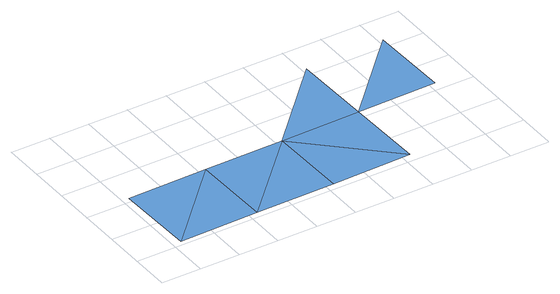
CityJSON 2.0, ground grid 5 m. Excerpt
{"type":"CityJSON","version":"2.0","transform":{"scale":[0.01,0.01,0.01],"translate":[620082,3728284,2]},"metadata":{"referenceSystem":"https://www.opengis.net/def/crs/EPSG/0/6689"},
"CityObjects":{
"waterbody1":{"type":"WaterBody","attributes":{"name":"福岡県津波浸水想定図","class":"1140","function":"2","WaterBodyTsunamiRiskAttribute.description":"1","WaterBodyTsunamiRiskAttribute.rank":"4"},"geometry":[{"type":"MultiSurface","lod":"1","boundaries":[[[0,1,2]],[[3,1,0]],[[4,5,6]],[[7,6,8]]]}]},
"waterbody2":{"type":"WaterBody","attributes":{"name":"福岡県津波浸水想定図","class":"1140","function":"2","WaterBodyTsunamiRiskAttribute.description":"1","WaterBodyTsunamiRiskAttribute.rank":"3"},"geometry":[{"type":"MultiSurface","lod":"1","boundaries":[[[3,5,1]],[[9,5,3]]]}]},
"waterbody3":{"type":"WaterBody","attributes":{"name":"福岡県津波浸水想定図","class":"1140","function":"2","WaterBodyTsunamiRiskAttribute.description":"1","WaterBodyTsunamiRiskAttribute.rank":"2"},"geometry":[{"type":"MultiSurface","lod":"1","boundaries":[[[9,10,5]],[[10,6,5]]]}]}
},
"vertices":[
[99,49,71],[1079,1068,71],[79,1049,71],[1098,68,71],[3059,2107,62],[2079,1088,67],[3078,1107,67],[4059,2126,62],[4078,1126,62],
[2098,88,67],
[3098,107,67]
]}
